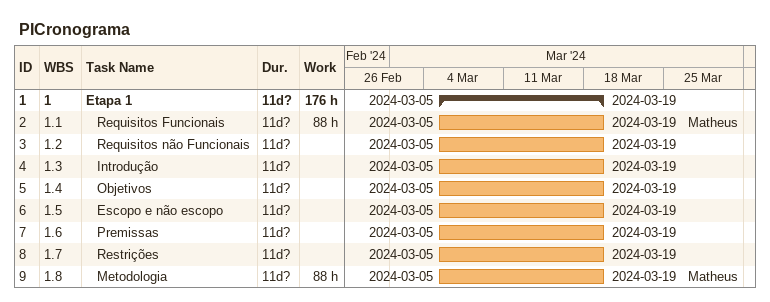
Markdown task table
PICronograma

| ID | WBS | Task | Duration | Start | Finish | Resources | Work (h) |
|---|---|---|---|---|---|---|---|
| 1 | 1 | **Etapa 1** | 11d? | 2024-03-05 | 2024-03-19 |  | 176 |
| 2 | 1.1 | Requisitos Funcionais | 11d? | 2024-03-05 | 2024-03-19 | Matheus | 88 |
| 3 | 1.2 | Requisitos não Funcionais | 11d? | 2024-03-05 | 2024-03-19 |  |  |
| 4 | 1.3 | Introdução | 11d? | 2024-03-05 | 2024-03-19 |  |  |
| 5 | 1.4 | Objetivos | 11d? | 2024-03-05 | 2024-03-19 |  |  |
| 6 | 1.5 | Escopo e não escopo | 11d? | 2024-03-05 | 2024-03-19 |  |  |
| 7 | 1.6 | Premissas | 11d? | 2024-03-05 | 2024-03-19 |  |  |
| 8 | 1.7 | Restrições | 11d? | 2024-03-05 | 2024-03-19 |  |  |
| 9 | 1.8 | Metodologia | 11d? | 2024-03-05 | 2024-03-19 | Matheus | 88 |
